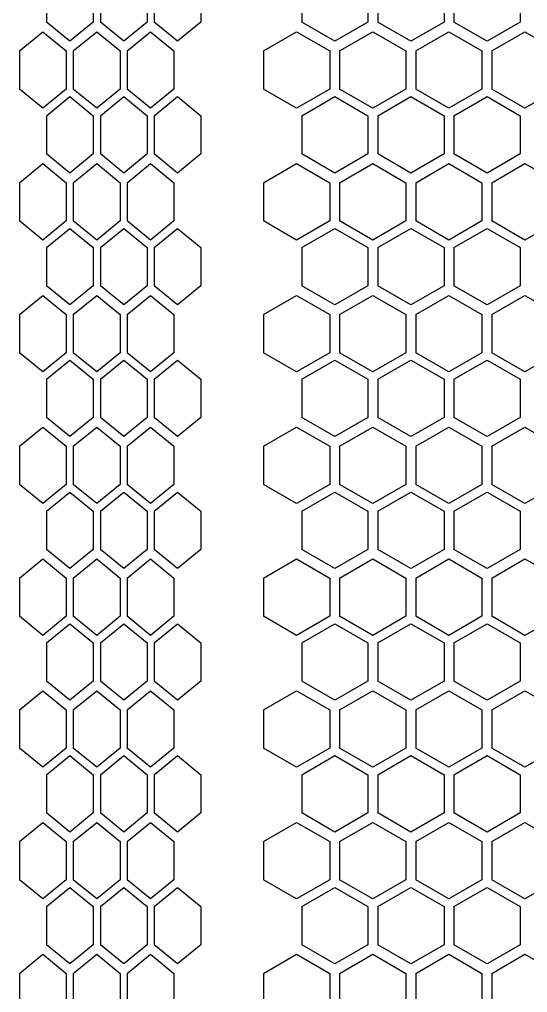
# Model space of a CAD drawing. Header units: millimetres. Extents: x 55614 to 110757, y -66981 to -47484.
# Drawn here: x 64541.9 to 64603.4, y -54746.7 to -54629 of the extents above; entities that cross this region are included whole.
import ezdxf

# ---------------------------------------------------------------- set-up
doc = ezdxf.new("R2010")
doc.units = ezdxf.units.MM
doc.layers.add('4215-0412-2_0', color=7, linetype='Continuous')
doc.layers.add('THICK', color=7, linetype='Continuous', lineweight=0)

# ---------------------------------------------------------------- blocks, each defined once
blk = doc.blocks.new('2-1725')
at = {"layer": '4215-0412-2_0', "color": 7, "linetype": 'Continuous'}
for p, q in [((-16541.55, -71704.5), (-16541.55, -71709.12)), ((-16535.89, -71704.5), (-16535.89, -71709.12)), ((-16535.04, -71704.5), (-16535.04, -71709.12)), ((-16529.39, -71704.5), (-16529.39, -71709.12)), ((-16528.54, -71704.5), (-16528.54, -71709.12)), ((-16522.88, -71704.5), (-16522.88, -71709.12)), ((-16510.7, -71704.5), (-16510.7, -71709.12)), ((-16502.7, -71704.5), (-16502.7, -71709.12)), ((-16501.5, -71704.5), (-16501.5, -71709.12)), ((-16493.5, -71704.5), (-16493.5, -71709.12)), ((-16492.3, -71704.5), (-16492.3, -71709.12)), ((-16484.3, -71704.5), (-16484.3, -71709.12)), ((-16538.72, -71711.43), (-16541.55, -71709.12)), ((-16535.89, -71709.12), (-16538.72, -71711.43)), ((-16532.22, -71711.43), (-16535.04, -71709.12)), ((-16529.39, -71709.12), (-16532.22, -71711.43)), ((-16525.71, -71711.43), (-16528.54, -71709.12)), ((-16522.88, -71709.12), (-16525.71, -71711.43)), ((-16506.7, -71711.43), (-16510.7, -71709.12)), ((-16502.7, -71709.12), (-16506.7, -71711.43)), ((-16497.5, -71711.43), (-16501.5, -71709.12)), ((-16493.5, -71709.12), (-16497.5, -71711.43)), ((-16488.3, -71711.43), (-16492.3, -71709.12)), ((-16484.3, -71709.12), (-16488.3, -71711.43)), ((-16544.82, -71712.59), (-16541.99, -71710.28)), ((-16541.99, -71710.28), (-16539.16, -71712.59)), ((-16538.31, -71712.59), (-16535.48, -71710.28)), ((-16535.48, -71710.28), (-16532.65, -71712.59)), ((-16531.81, -71712.59), (-16528.98, -71710.28)), ((-16528.98, -71710.28), (-16526.15, -71712.59)), ((-16515.32, -71712.59), (-16511.32, -71710.28)), ((-16511.32, -71710.28), (-16507.31, -71712.59)), ((-16506.12, -71712.59), (-16502.12, -71710.28)), ((-16502.12, -71710.28), (-16498.11, -71712.59)), ((-16496.92, -71712.59), (-16492.92, -71710.28)), ((-16492.92, -71710.28), (-16488.91, -71712.59)), ((-16487.72, -71712.59), (-16483.72, -71710.28)), ((-16483.72, -71710.28), (-16479.71, -71712.59)), ((-16544.82, -71712.59), (-16544.82, -71717.21)), ((-16539.16, -71712.59), (-16539.16, -71717.21)), ((-16538.31, -71712.59), (-16538.31, -71717.21)), ((-16532.65, -71712.59), (-16532.65, -71717.21)), ((-16531.81, -71712.59), (-16531.81, -71717.21)), ((-16526.15, -71712.59), (-16526.15, -71717.21)), ((-16515.32, -71712.59), (-16515.32, -71717.21)), ((-16507.31, -71712.59), (-16507.31, -71717.21)), ((-16506.12, -71712.59), (-16506.12, -71717.21)), ((-16498.11, -71712.59), (-16498.11, -71717.21)), ((-16496.92, -71712.59), (-16496.92, -71717.21)), ((-16488.91, -71712.59), (-16488.91, -71717.21)), ((-16487.72, -71712.59), (-16487.72, -71717.21)), ((-16541.99, -71719.52), (-16544.82, -71717.21)), ((-16539.16, -71717.21), (-16541.99, -71719.52)), ((-16535.48, -71719.52), (-16538.31, -71717.21)), ((-16532.65, -71717.21), (-16535.48, -71719.52)), ((-16528.98, -71719.52), (-16531.81, -71717.21)), ((-16526.15, -71717.21), (-16528.98, -71719.52)), ((-16511.32, -71719.52), (-16515.32, -71717.21)), ((-16507.31, -71717.21), (-16511.32, -71719.52)), ((-16502.12, -71719.52), (-16506.12, -71717.21)), ((-16498.11, -71717.21), (-16502.12, -71719.52)), ((-16492.92, -71719.52), (-16496.92, -71717.21)), ((-16488.91, -71717.21), (-16492.92, -71719.52)), ((-16483.72, -71719.52), (-16487.72, -71717.21)), ((-16479.71, -71717.21), (-16483.72, -71719.52)), ((-16541.55, -71720.43), (-16538.72, -71718.12)), ((-16538.72, -71718.12), (-16535.89, -71720.43)), ((-16535.04, -71720.43), (-16532.22, -71718.12)), ((-16532.22, -71718.12), (-16529.39, -71720.43)), ((-16528.54, -71720.43), (-16525.71, -71718.12)), ((-16525.71, -71718.12), (-16522.88, -71720.43)), ((-16510.7, -71720.43), (-16506.7, -71718.12)), ((-16506.7, -71718.12), (-16502.7, -71720.43)), ((-16501.5, -71720.43), (-16497.5, -71718.12)), ((-16497.5, -71718.12), (-16493.5, -71720.43)), ((-16492.3, -71720.43), (-16488.3, -71718.12)), ((-16488.3, -71718.12), (-16484.3, -71720.43)), ((-16541.55, -71720.43), (-16541.55, -71725.05)), ((-16535.89, -71720.43), (-16535.89, -71725.05)), ((-16535.04, -71720.43), (-16535.04, -71725.05)), ((-16529.39, -71720.43), (-16529.39, -71725.05)), ((-16528.54, -71720.43), (-16528.54, -71725.05)), ((-16522.88, -71720.43), (-16522.88, -71725.05)), ((-16510.7, -71720.43), (-16510.7, -71725.05)), ((-16502.7, -71720.43), (-16502.7, -71725.05)), ((-16501.5, -71720.43), (-16501.5, -71725.05)), ((-16493.5, -71720.43), (-16493.5, -71725.05)), ((-16492.3, -71720.43), (-16492.3, -71725.05)), ((-16484.3, -71720.43), (-16484.3, -71725.05)), ((-16538.72, -71727.36), (-16541.55, -71725.05)), ((-16535.89, -71725.05), (-16538.72, -71727.36)), ((-16532.22, -71727.36), (-16535.04, -71725.05)), ((-16529.39, -71725.05), (-16532.22, -71727.36)), ((-16525.71, -71727.36), (-16528.54, -71725.05)), ((-16522.88, -71725.05), (-16525.71, -71727.36)), ((-16506.7, -71727.36), (-16510.7, -71725.05)), ((-16502.7, -71725.05), (-16506.7, -71727.36)), ((-16497.5, -71727.36), (-16501.5, -71725.05)), ((-16493.5, -71725.05), (-16497.5, -71727.36)), ((-16488.3, -71727.36), (-16492.3, -71725.05)), ((-16484.3, -71725.05), (-16488.3, -71727.36)), ((-16544.82, -71728.52), (-16541.99, -71726.21)), ((-16541.99, -71726.21), (-16539.16, -71728.52)), ((-16538.31, -71728.52), (-16535.48, -71726.21)), ((-16535.48, -71726.21), (-16532.65, -71728.52)), ((-16531.81, -71728.52), (-16528.98, -71726.21)), ((-16528.98, -71726.21), (-16526.15, -71728.52)), ((-16515.32, -71728.52), (-16511.32, -71726.21)), ((-16511.32, -71726.21), (-16507.31, -71728.52)), ((-16506.12, -71728.52), (-16502.12, -71726.21)), ((-16502.12, -71726.21), (-16498.11, -71728.52)), ((-16496.92, -71728.52), (-16492.92, -71726.21)), ((-16492.92, -71726.21), (-16488.91, -71728.52)), ((-16487.72, -71728.52), (-16483.72, -71726.21)), ((-16483.72, -71726.21), (-16479.71, -71728.52)), ((-16544.82, -71728.52), (-16544.82, -71733.14)), ((-16539.16, -71728.52), (-16539.16, -71733.14)), ((-16538.31, -71728.52), (-16538.31, -71733.14)), ((-16532.65, -71728.52), (-16532.65, -71733.14)), ((-16531.81, -71728.52), (-16531.81, -71733.14)), ((-16526.15, -71728.52), (-16526.15, -71733.14)), ((-16515.32, -71728.52), (-16515.32, -71733.14)), ((-16507.31, -71728.52), (-16507.31, -71733.14)), ((-16506.12, -71728.52), (-16506.12, -71733.14)), ((-16498.11, -71728.52), (-16498.11, -71733.14)), ((-16496.92, -71728.52), (-16496.92, -71733.14)), ((-16488.91, -71728.52), (-16488.91, -71733.14)), ((-16487.72, -71728.52), (-16487.72, -71733.14)), ((-16541.99, -71735.45), (-16544.82, -71733.14)), ((-16539.16, -71733.14), (-16541.99, -71735.45)), ((-16541.55, -71736.36), (-16538.72, -71734.05)), ((-16538.72, -71734.05), (-16535.89, -71736.36)), ((-16535.48, -71735.45), (-16538.31, -71733.14)), ((-16532.65, -71733.14), (-16535.48, -71735.45)), ((-16535.04, -71736.36), (-16532.22, -71734.05)), ((-16532.22, -71734.05), (-16529.39, -71736.36)), ((-16528.98, -71735.45), (-16531.81, -71733.14)), ((-16526.15, -71733.14), (-16528.98, -71735.45)), ((-16528.54, -71736.36), (-16525.71, -71734.05)), ((-16525.71, -71734.05), (-16522.88, -71736.36)), ((-16511.32, -71735.45), (-16515.32, -71733.14)), ((-16507.31, -71733.14), (-16511.32, -71735.45)), ((-16510.7, -71736.36), (-16506.7, -71734.05)), ((-16506.7, -71734.05), (-16502.7, -71736.36)), ((-16502.12, -71735.45), (-16506.12, -71733.14)), ((-16498.11, -71733.14), (-16502.12, -71735.45)), ((-16501.5, -71736.36), (-16497.5, -71734.05)), ((-16497.5, -71734.05), (-16493.5, -71736.36)), ((-16492.92, -71735.45), (-16496.92, -71733.14)), ((-16488.91, -71733.14), (-16492.92, -71735.45)), ((-16492.3, -71736.36), (-16488.3, -71734.05)), ((-16488.3, -71734.05), (-16484.3, -71736.36)), ((-16483.72, -71735.45), (-16487.72, -71733.14)), ((-16479.71, -71733.14), (-16483.72, -71735.45)), ((-16541.55, -71736.36), (-16541.55, -71740.98)), ((-16535.89, -71736.36), (-16535.89, -71740.98)), ((-16535.04, -71736.36), (-16535.04, -71740.98)), ((-16529.39, -71736.36), (-16529.39, -71740.98)), ((-16528.54, -71736.36), (-16528.54, -71740.98)), ((-16522.88, -71736.36), (-16522.88, -71740.98)), ((-16510.7, -71736.36), (-16510.7, -71740.98)), ((-16502.7, -71736.36), (-16502.7, -71740.98)), ((-16501.5, -71736.36), (-16501.5, -71740.98)), ((-16493.5, -71736.36), (-16493.5, -71740.98)), ((-16492.3, -71736.36), (-16492.3, -71740.98)), ((-16484.3, -71736.36), (-16484.3, -71740.98)), ((-16538.72, -71743.29), (-16541.55, -71740.98)), ((-16535.89, -71740.98), (-16538.72, -71743.29)), ((-16532.22, -71743.29), (-16535.04, -71740.98)), ((-16529.39, -71740.98), (-16532.22, -71743.29)), ((-16525.71, -71743.29), (-16528.54, -71740.98)), ((-16522.88, -71740.98), (-16525.71, -71743.29)), ((-16506.7, -71743.29), (-16510.7, -71740.98)), ((-16502.7, -71740.98), (-16506.7, -71743.29)), ((-16497.5, -71743.29), (-16501.5, -71740.98)), ((-16493.5, -71740.98), (-16497.5, -71743.29)), ((-16488.3, -71743.29), (-16492.3, -71740.98)), ((-16484.3, -71740.98), (-16488.3, -71743.29)), ((-16544.82, -71744.45), (-16541.99, -71742.14)), ((-16541.99, -71742.14), (-16539.16, -71744.45)), ((-16538.31, -71744.45), (-16535.48, -71742.14)), ((-16535.48, -71742.14), (-16532.65, -71744.45)), ((-16531.81, -71744.45), (-16528.98, -71742.14)), ((-16528.98, -71742.14), (-16526.15, -71744.45)), ((-16515.32, -71744.45), (-16511.32, -71742.14)), ((-16511.32, -71742.14), (-16507.31, -71744.45)), ((-16506.12, -71744.45), (-16502.12, -71742.14)), ((-16502.12, -71742.14), (-16498.11, -71744.45)), ((-16496.92, -71744.45), (-16492.92, -71742.14)), ((-16492.92, -71742.14), (-16488.91, -71744.45)), ((-16487.72, -71744.45), (-16483.72, -71742.14)), ((-16483.72, -71742.14), (-16479.71, -71744.45)), ((-16544.82, -71744.45), (-16544.82, -71749.07)), ((-16539.16, -71744.45), (-16539.16, -71749.07)), ((-16538.31, -71744.45), (-16538.31, -71749.07)), ((-16532.65, -71744.45), (-16532.65, -71749.07)), ((-16531.81, -71744.45), (-16531.81, -71749.07)), ((-16526.15, -71744.45), (-16526.15, -71749.07)), ((-16515.32, -71744.45), (-16515.32, -71749.07)), ((-16507.31, -71744.45), (-16507.31, -71749.07)), ((-16506.12, -71744.45), (-16506.12, -71749.07)), ((-16498.11, -71744.45), (-16498.11, -71749.07)), ((-16496.92, -71744.45), (-16496.92, -71749.07)), ((-16488.91, -71744.45), (-16488.91, -71749.07)), ((-16487.72, -71744.45), (-16487.72, -71749.07)), ((-16541.99, -71751.38), (-16544.82, -71749.07)), ((-16539.16, -71749.07), (-16541.99, -71751.38)), ((-16535.48, -71751.38), (-16538.31, -71749.07)), ((-16532.65, -71749.07), (-16535.48, -71751.38)), ((-16528.98, -71751.38), (-16531.81, -71749.07)), ((-16526.15, -71749.07), (-16528.98, -71751.38)), ((-16511.32, -71751.38), (-16515.32, -71749.07)), ((-16507.31, -71749.07), (-16511.32, -71751.38)), ((-16502.12, -71751.38), (-16506.12, -71749.07)), ((-16498.11, -71749.07), (-16502.12, -71751.38)), ((-16492.92, -71751.38), (-16496.92, -71749.07)), ((-16488.91, -71749.07), (-16492.92, -71751.38)), ((-16483.72, -71751.38), (-16487.72, -71749.07)), ((-16479.71, -71749.07), (-16483.72, -71751.38)), ((-16541.55, -71752.29), (-16538.72, -71749.98)), ((-16538.72, -71749.98), (-16535.89, -71752.29)), ((-16535.04, -71752.29), (-16532.22, -71749.98)), ((-16532.22, -71749.98), (-16529.39, -71752.29)), ((-16528.54, -71752.29), (-16525.71, -71749.98)), ((-16525.71, -71749.98), (-16522.88, -71752.29)), ((-16510.7, -71752.29), (-16506.7, -71749.98)), ((-16506.7, -71749.98), (-16502.7, -71752.29)), ((-16501.5, -71752.29), (-16497.5, -71749.98)), ((-16497.5, -71749.98), (-16493.5, -71752.29)), ((-16492.3, -71752.29), (-16488.3, -71749.98)), ((-16488.3, -71749.98), (-16484.3, -71752.29)), ((-16541.55, -71752.29), (-16541.55, -71756.91)), ((-16535.89, -71752.29), (-16535.89, -71756.91)), ((-16535.04, -71752.29), (-16535.04, -71756.91)), ((-16529.39, -71752.29), (-16529.39, -71756.91)), ((-16528.54, -71752.29), (-16528.54, -71756.91)), ((-16522.88, -71752.29), (-16522.88, -71756.91)), ((-16510.7, -71752.29), (-16510.7, -71756.91)), ((-16502.7, -71752.29), (-16502.7, -71756.91)), ((-16501.5, -71752.29), (-16501.5, -71756.91)), ((-16493.5, -71752.29), (-16493.5, -71756.91)), ((-16492.3, -71752.29), (-16492.3, -71756.91)), ((-16484.3, -71752.29), (-16484.3, -71756.91)), ((-16538.72, -71759.22), (-16541.55, -71756.91)), ((-16535.89, -71756.91), (-16538.72, -71759.22)), ((-16532.22, -71759.22), (-16535.04, -71756.91)), ((-16529.39, -71756.91), (-16532.22, -71759.22)), ((-16525.71, -71759.22), (-16528.54, -71756.91)), ((-16522.88, -71756.91), (-16525.71, -71759.22)), ((-16506.7, -71759.22), (-16510.7, -71756.91)), ((-16502.7, -71756.91), (-16506.7, -71759.22)), ((-16497.5, -71759.22), (-16501.5, -71756.91)), ((-16493.5, -71756.91), (-16497.5, -71759.22)), ((-16488.3, -71759.22), (-16492.3, -71756.91)), ((-16484.3, -71756.91), (-16488.3, -71759.22)), ((-16544.82, -71760.38), (-16541.99, -71758.07)), ((-16541.99, -71758.07), (-16539.16, -71760.38)), ((-16538.31, -71760.38), (-16535.48, -71758.07)), ((-16535.48, -71758.07), (-16532.65, -71760.38)), ((-16531.81, -71760.38), (-16528.98, -71758.07)), ((-16528.98, -71758.07), (-16526.15, -71760.38)), ((-16515.32, -71760.38), (-16511.32, -71758.07)), ((-16511.32, -71758.07), (-16507.31, -71760.38)), ((-16506.12, -71760.38), (-16502.12, -71758.07)), ((-16502.12, -71758.07), (-16498.11, -71760.38)), ((-16496.92, -71760.38), (-16492.92, -71758.07)), ((-16492.92, -71758.07), (-16488.91, -71760.38)), ((-16487.72, -71760.38), (-16483.72, -71758.07)), ((-16483.72, -71758.07), (-16479.71, -71760.38)), ((-16544.82, -71760.38), (-16544.82, -71765)), ((-16539.16, -71760.38), (-16539.16, -71765)), ((-16538.31, -71760.38), (-16538.31, -71765)), ((-16532.65, -71760.38), (-16532.65, -71765)), ((-16531.81, -71760.38), (-16531.81, -71765)), ((-16526.15, -71760.38), (-16526.15, -71765)), ((-16515.32, -71760.38), (-16515.32, -71765)), ((-16507.31, -71760.38), (-16507.31, -71765)), ((-16506.12, -71760.38), (-16506.12, -71765)), ((-16498.11, -71760.38), (-16498.11, -71765)), ((-16496.92, -71760.38), (-16496.92, -71765)), ((-16488.91, -71760.38), (-16488.91, -71765)), ((-16487.72, -71760.38), (-16487.72, -71765)), ((-16541.99, -71767.31), (-16544.82, -71765)), ((-16539.16, -71765), (-16541.99, -71767.31)), ((-16541.55, -71768.22), (-16538.72, -71765.91)), ((-16538.72, -71765.91), (-16535.89, -71768.22)), ((-16535.48, -71767.31), (-16538.31, -71765)), ((-16532.65, -71765), (-16535.48, -71767.31)), ((-16535.04, -71768.22), (-16532.22, -71765.91)), ((-16532.22, -71765.91), (-16529.39, -71768.22)), ((-16528.98, -71767.31), (-16531.81, -71765)), ((-16526.15, -71765), (-16528.98, -71767.31)), ((-16528.54, -71768.22), (-16525.71, -71765.91)), ((-16525.71, -71765.91), (-16522.88, -71768.22)), ((-16511.32, -71767.31), (-16515.32, -71765)), ((-16507.31, -71765), (-16511.32, -71767.31)), ((-16510.7, -71768.22), (-16506.7, -71765.91)), ((-16506.7, -71765.91), (-16502.7, -71768.22)), ((-16502.12, -71767.31), (-16506.12, -71765)), ((-16498.11, -71765), (-16502.12, -71767.31)), ((-16501.5, -71768.22), (-16497.5, -71765.91)), ((-16497.5, -71765.91), (-16493.5, -71768.22)), ((-16492.92, -71767.31), (-16496.92, -71765)), ((-16488.91, -71765), (-16492.92, -71767.31)), ((-16492.3, -71768.22), (-16488.3, -71765.91)), ((-16488.3, -71765.91), (-16484.3, -71768.22)), ((-16483.72, -71767.31), (-16487.72, -71765)), ((-16479.71, -71765), (-16483.72, -71767.31)), ((-16541.55, -71768.22), (-16541.55, -71772.84)), ((-16535.89, -71768.22), (-16535.89, -71772.84)), ((-16535.04, -71768.22), (-16535.04, -71772.84)), ((-16529.39, -71768.22), (-16529.39, -71772.84)), ((-16528.54, -71768.22), (-16528.54, -71772.84)), ((-16522.88, -71768.22), (-16522.88, -71772.84)), ((-16510.7, -71768.22), (-16510.7, -71772.84)), ((-16502.7, -71768.22), (-16502.7, -71772.84)), ((-16501.5, -71768.22), (-16501.5, -71772.84)), ((-16493.5, -71768.22), (-16493.5, -71772.84)), ((-16492.3, -71768.22), (-16492.3, -71772.84)), ((-16484.3, -71768.22), (-16484.3, -71772.84)), ((-16538.72, -71775.15), (-16541.55, -71772.84)), ((-16535.89, -71772.84), (-16538.72, -71775.15)), ((-16532.22, -71775.15), (-16535.04, -71772.84)), ((-16529.39, -71772.84), (-16532.22, -71775.15)), ((-16525.71, -71775.15), (-16528.54, -71772.84)), ((-16522.88, -71772.84), (-16525.71, -71775.15)), ((-16506.7, -71775.15), (-16510.7, -71772.84)), ((-16502.7, -71772.84), (-16506.7, -71775.15)), ((-16497.5, -71775.15), (-16501.5, -71772.84)), ((-16493.5, -71772.84), (-16497.5, -71775.15)), ((-16488.3, -71775.15), (-16492.3, -71772.84)), ((-16484.3, -71772.84), (-16488.3, -71775.15)), ((-16544.82, -71776.31), (-16541.99, -71774)), ((-16541.99, -71774), (-16539.16, -71776.31)), ((-16538.31, -71776.31), (-16535.48, -71774)), ((-16535.48, -71774), (-16532.65, -71776.31)), ((-16531.81, -71776.31), (-16528.98, -71774)), ((-16528.98, -71774), (-16526.15, -71776.31)), ((-16515.32, -71776.31), (-16511.32, -71774)), ((-16511.32, -71774), (-16507.31, -71776.31)), ((-16506.12, -71776.31), (-16502.12, -71774)), ((-16502.12, -71774), (-16498.11, -71776.31)), ((-16496.92, -71776.31), (-16492.92, -71774)), ((-16492.92, -71774), (-16488.91, -71776.31)), ((-16487.72, -71776.31), (-16483.72, -71774)), ((-16483.72, -71774), (-16479.71, -71776.31)), ((-16544.82, -71776.31), (-16544.82, -71780.93)), ((-16539.16, -71776.31), (-16539.16, -71780.93)), ((-16538.31, -71776.31), (-16538.31, -71780.93)), ((-16532.65, -71776.31), (-16532.65, -71780.93)), ((-16531.81, -71776.31), (-16531.81, -71780.93)), ((-16526.15, -71776.31), (-16526.15, -71780.93)), ((-16515.32, -71776.31), (-16515.32, -71780.93)), ((-16507.31, -71776.31), (-16507.31, -71780.93)), ((-16506.12, -71776.31), (-16506.12, -71780.93)), ((-16498.11, -71776.31), (-16498.11, -71780.93)), ((-16496.92, -71776.31), (-16496.92, -71780.93)), ((-16488.91, -71776.31), (-16488.91, -71780.93)), ((-16487.72, -71776.31), (-16487.72, -71780.93)), ((-16541.99, -71783.24), (-16544.82, -71780.93)), ((-16539.16, -71780.93), (-16541.99, -71783.24)), ((-16535.48, -71783.24), (-16538.31, -71780.93)), ((-16532.65, -71780.93), (-16535.48, -71783.24)), ((-16528.98, -71783.24), (-16531.81, -71780.93)), ((-16526.15, -71780.93), (-16528.98, -71783.24)), ((-16511.32, -71783.24), (-16515.32, -71780.93)), ((-16507.31, -71780.93), (-16511.32, -71783.24)), ((-16502.12, -71783.24), (-16506.12, -71780.93)), ((-16498.11, -71780.93), (-16502.12, -71783.24)), ((-16492.92, -71783.24), (-16496.92, -71780.93)), ((-16488.91, -71780.93), (-16492.92, -71783.24)), ((-16483.72, -71783.24), (-16487.72, -71780.93)), ((-16479.71, -71780.93), (-16483.72, -71783.24)), ((-16541.55, -71784.15), (-16538.72, -71781.84)), ((-16538.72, -71781.84), (-16535.89, -71784.15)), ((-16535.04, -71784.15), (-16532.22, -71781.84)), ((-16532.22, -71781.84), (-16529.39, -71784.15)), ((-16528.54, -71784.15), (-16525.71, -71781.84)), ((-16525.71, -71781.84), (-16522.88, -71784.15)), ((-16510.7, -71784.15), (-16506.7, -71781.84)), ((-16506.7, -71781.84), (-16502.7, -71784.15)), ((-16501.5, -71784.15), (-16497.5, -71781.84)), ((-16497.5, -71781.84), (-16493.5, -71784.15)), ((-16492.3, -71784.15), (-16488.3, -71781.84)), ((-16488.3, -71781.84), (-16484.3, -71784.15)), ((-16541.55, -71784.15), (-16541.55, -71788.77)), ((-16535.89, -71784.15), (-16535.89, -71788.77)), ((-16535.04, -71784.15), (-16535.04, -71788.77)), ((-16529.39, -71784.15), (-16529.39, -71788.77)), ((-16528.54, -71784.15), (-16528.54, -71788.77)), ((-16522.88, -71784.15), (-16522.88, -71788.77)), ((-16510.7, -71784.15), (-16510.7, -71788.77)), ((-16502.7, -71784.15), (-16502.7, -71788.77)), ((-16501.5, -71784.15), (-16501.5, -71788.77)), ((-16493.5, -71784.15), (-16493.5, -71788.77)), ((-16492.3, -71784.15), (-16492.3, -71788.77)), ((-16484.3, -71784.15), (-16484.3, -71788.77)), ((-16538.72, -71791.08), (-16541.55, -71788.77)), ((-16535.89, -71788.77), (-16538.72, -71791.08)), ((-16532.22, -71791.08), (-16535.04, -71788.77)), ((-16529.39, -71788.77), (-16532.22, -71791.08)), ((-16525.71, -71791.08), (-16528.54, -71788.77)), ((-16522.88, -71788.77), (-16525.71, -71791.08)), ((-16506.7, -71791.08), (-16510.7, -71788.77)), ((-16502.7, -71788.77), (-16506.7, -71791.08)), ((-16497.5, -71791.08), (-16501.5, -71788.77)), ((-16493.5, -71788.77), (-16497.5, -71791.08)), ((-16488.3, -71791.08), (-16492.3, -71788.77)), ((-16484.3, -71788.77), (-16488.3, -71791.08)), ((-16544.82, -71792.24), (-16541.99, -71789.93)), ((-16541.99, -71789.93), (-16539.16, -71792.24)), ((-16538.31, -71792.24), (-16535.48, -71789.93)), ((-16535.48, -71789.93), (-16532.65, -71792.24)), ((-16531.81, -71792.24), (-16528.98, -71789.93)), ((-16528.98, -71789.93), (-16526.15, -71792.24)), ((-16515.32, -71792.24), (-16511.32, -71789.93)), ((-16511.32, -71789.93), (-16507.31, -71792.24)), ((-16506.12, -71792.24), (-16502.12, -71789.93)), ((-16502.12, -71789.93), (-16498.11, -71792.24)), ((-16496.92, -71792.24), (-16492.92, -71789.93)), ((-16492.92, -71789.93), (-16488.91, -71792.24)), ((-16487.72, -71792.24), (-16483.72, -71789.93)), ((-16483.72, -71789.93), (-16479.71, -71792.24)), ((-16544.82, -71792.24), (-16544.82, -71796.86)), ((-16539.16, -71792.24), (-16539.16, -71796.86)), ((-16538.31, -71792.24), (-16538.31, -71796.86)), ((-16532.65, -71792.24), (-16532.65, -71796.86)), ((-16531.81, -71792.24), (-16531.81, -71796.86)), ((-16526.15, -71792.24), (-16526.15, -71796.86)), ((-16515.32, -71792.24), (-16515.32, -71796.86)), ((-16507.31, -71792.24), (-16507.31, -71796.86)), ((-16506.12, -71792.24), (-16506.12, -71796.86)), ((-16498.11, -71792.24), (-16498.11, -71796.86)), ((-16496.92, -71792.24), (-16496.92, -71796.86)), ((-16488.91, -71792.24), (-16488.91, -71796.86)), ((-16487.72, -71792.24), (-16487.72, -71796.86)), ((-16541.99, -71799.17), (-16544.82, -71796.86)), ((-16539.16, -71796.86), (-16541.99, -71799.17)), ((-16535.48, -71799.17), (-16538.31, -71796.86)), ((-16532.65, -71796.86), (-16535.48, -71799.17)), ((-16528.98, -71799.17), (-16531.81, -71796.86)), ((-16526.15, -71796.86), (-16528.98, -71799.17)), ((-16511.32, -71799.17), (-16515.32, -71796.86)), ((-16507.31, -71796.86), (-16511.32, -71799.17)), ((-16502.12, -71799.17), (-16506.12, -71796.86)), ((-16498.11, -71796.86), (-16502.12, -71799.17)), ((-16492.92, -71799.17), (-16496.92, -71796.86)), ((-16488.91, -71796.86), (-16492.92, -71799.17)), ((-16483.72, -71799.17), (-16487.72, -71796.86)), ((-16479.71, -71796.86), (-16483.72, -71799.17)), ((-16541.55, -71800.08), (-16538.72, -71797.77)), ((-16538.72, -71797.77), (-16535.89, -71800.08)), ((-16535.04, -71800.08), (-16532.22, -71797.77)), ((-16532.22, -71797.77), (-16529.39, -71800.08)), ((-16528.54, -71800.08), (-16525.71, -71797.77)), ((-16525.71, -71797.77), (-16522.88, -71800.08)), ((-16510.7, -71800.08), (-16506.7, -71797.77)), ((-16506.7, -71797.77), (-16502.7, -71800.08)), ((-16501.5, -71800.08), (-16497.5, -71797.77)), ((-16497.5, -71797.77), (-16493.5, -71800.08)), ((-16492.3, -71800.08), (-16488.3, -71797.77)), ((-16488.3, -71797.77), (-16484.3, -71800.08)), ((-16541.55, -71800.08), (-16541.55, -71804.7)), ((-16535.89, -71800.08), (-16535.89, -71804.7)), ((-16535.04, -71800.08), (-16535.04, -71804.7)), ((-16529.39, -71800.08), (-16529.39, -71804.7)), ((-16528.54, -71800.08), (-16528.54, -71804.7)), ((-16522.88, -71800.08), (-16522.88, -71804.7)), ((-16510.7, -71800.08), (-16510.7, -71804.7)), ((-16502.7, -71800.08), (-16502.7, -71804.7)), ((-16501.5, -71800.08), (-16501.5, -71804.7)), ((-16493.5, -71800.08), (-16493.5, -71804.7)), ((-16492.3, -71800.08), (-16492.3, -71804.7)), ((-16484.3, -71800.08), (-16484.3, -71804.7)), ((-16538.72, -71807.01), (-16541.55, -71804.7)), ((-16535.89, -71804.7), (-16538.72, -71807.01)), ((-16532.22, -71807.01), (-16535.04, -71804.7)), ((-16529.39, -71804.7), (-16532.22, -71807.01)), ((-16525.71, -71807.01), (-16528.54, -71804.7)), ((-16522.88, -71804.7), (-16525.71, -71807.01)), ((-16506.7, -71807.01), (-16510.7, -71804.7)), ((-16502.7, -71804.7), (-16506.7, -71807.01)), ((-16497.5, -71807.01), (-16501.5, -71804.7)), ((-16493.5, -71804.7), (-16497.5, -71807.01)), ((-16488.3, -71807.01), (-16492.3, -71804.7)), ((-16484.3, -71804.7), (-16488.3, -71807.01)), ((-16544.82, -71808.17), (-16541.99, -71805.86)), ((-16541.99, -71805.86), (-16539.16, -71808.17)), ((-16538.31, -71808.17), (-16535.48, -71805.86)), ((-16535.48, -71805.86), (-16532.65, -71808.17)), ((-16531.81, -71808.17), (-16528.98, -71805.86)), ((-16528.98, -71805.86), (-16526.15, -71808.17)), ((-16515.32, -71808.17), (-16511.32, -71805.86)), ((-16511.32, -71805.86), (-16507.31, -71808.17)), ((-16506.12, -71808.17), (-16502.12, -71805.86)), ((-16502.12, -71805.86), (-16498.11, -71808.17)), ((-16496.92, -71808.17), (-16492.92, -71805.86)), ((-16492.92, -71805.86), (-16488.91, -71808.17)), ((-16487.72, -71808.17), (-16483.72, -71805.86)), ((-16483.72, -71805.86), (-16479.71, -71808.17)), ((-16544.82, -71808.17), (-16544.82, -71812.79)), ((-16539.16, -71808.17), (-16539.16, -71812.79)), ((-16538.31, -71808.17), (-16538.31, -71812.79)), ((-16532.65, -71808.17), (-16532.65, -71812.79)), ((-16531.81, -71808.17), (-16531.81, -71812.79)), ((-16526.15, -71808.17), (-16526.15, -71812.79)), ((-16515.32, -71808.17), (-16515.32, -71812.79)), ((-16507.31, -71808.17), (-16507.31, -71812.79)), ((-16506.12, -71808.17), (-16506.12, -71812.79)), ((-16498.11, -71808.17), (-16498.11, -71812.79)), ((-16496.92, -71808.17), (-16496.92, -71812.79)), ((-16488.91, -71808.17), (-16488.91, -71812.79)), ((-16487.72, -71808.17), (-16487.72, -71812.79)), ((-16541.99, -71815.1), (-16544.82, -71812.79)), ((-16539.16, -71812.79), (-16541.99, -71815.1)), ((-16535.48, -71815.1), (-16538.31, -71812.79)), ((-16532.65, -71812.79), (-16535.48, -71815.1)), ((-16528.98, -71815.1), (-16531.81, -71812.79)), ((-16526.15, -71812.79), (-16528.98, -71815.1)), ((-16511.32, -71815.1), (-16515.32, -71812.79)), ((-16507.31, -71812.79), (-16511.32, -71815.1)), ((-16502.12, -71815.1), (-16506.12, -71812.79)), ((-16498.11, -71812.79), (-16502.12, -71815.1)), ((-16492.92, -71815.1), (-16496.92, -71812.79)), ((-16488.91, -71812.79), (-16492.92, -71815.1)), ((-16483.72, -71815.1), (-16487.72, -71812.79)), ((-16479.71, -71812.79), (-16483.72, -71815.1)), ((-16541.55, -71816.01), (-16538.72, -71813.7)), ((-16538.72, -71813.7), (-16535.89, -71816.01)), ((-16535.04, -71816.01), (-16532.22, -71813.7)), ((-16532.22, -71813.7), (-16529.39, -71816.01)), ((-16528.54, -71816.01), (-16525.71, -71813.7)), ((-16525.71, -71813.7), (-16522.88, -71816.01)), ((-16510.7, -71816.01), (-16506.7, -71813.7)), ((-16506.7, -71813.7), (-16502.7, -71816.01)), ((-16501.5, -71816.01), (-16497.5, -71813.7)), ((-16497.5, -71813.7), (-16493.5, -71816.01)), ((-16492.3, -71816.01), (-16488.3, -71813.7)), ((-16488.3, -71813.7), (-16484.3, -71816.01)), ((-16541.55, -71816.01), (-16541.55, -71820.63)), ((-16535.89, -71816.01), (-16535.89, -71820.63)), ((-16535.04, -71816.01), (-16535.04, -71820.63)), ((-16529.39, -71816.01), (-16529.39, -71820.63)), ((-16528.54, -71816.01), (-16528.54, -71820.63)), ((-16522.88, -71816.01), (-16522.88, -71820.63)), ((-16510.7, -71816.01), (-16510.7, -71820.63)), ((-16502.7, -71816.01), (-16502.7, -71820.63)), ((-16501.5, -71816.01), (-16501.5, -71820.63)), ((-16493.5, -71816.01), (-16493.5, -71820.63)), ((-16492.3, -71816.01), (-16492.3, -71820.63)), ((-16484.3, -71816.01), (-16484.3, -71820.63)), ((-16538.72, -71822.94), (-16541.55, -71820.63)), ((-16535.89, -71820.63), (-16538.72, -71822.94)), ((-16532.22, -71822.94), (-16535.04, -71820.63)), ((-16529.39, -71820.63), (-16532.22, -71822.94)), ((-16525.71, -71822.94), (-16528.54, -71820.63)), ((-16522.88, -71820.63), (-16525.71, -71822.94)), ((-16506.7, -71822.94), (-16510.7, -71820.63)), ((-16502.7, -71820.63), (-16506.7, -71822.94)), ((-16497.5, -71822.94), (-16501.5, -71820.63)), ((-16493.5, -71820.63), (-16497.5, -71822.94)), ((-16488.3, -71822.94), (-16492.3, -71820.63)), ((-16484.3, -71820.63), (-16488.3, -71822.94)), ((-16544.82, -71824.1), (-16541.99, -71821.79)), ((-16541.99, -71821.79), (-16539.16, -71824.1)), ((-16538.31, -71824.1), (-16535.48, -71821.79)), ((-16535.48, -71821.79), (-16532.65, -71824.1)), ((-16531.81, -71824.1), (-16528.98, -71821.79)), ((-16528.98, -71821.79), (-16526.15, -71824.1)), ((-16515.32, -71824.1), (-16511.32, -71821.79)), ((-16511.32, -71821.79), (-16507.31, -71824.1)), ((-16506.12, -71824.1), (-16502.12, -71821.79)), ((-16502.12, -71821.79), (-16498.11, -71824.1)), ((-16496.92, -71824.1), (-16492.92, -71821.79)), ((-16492.92, -71821.79), (-16488.91, -71824.1)), ((-16487.72, -71824.1), (-16483.72, -71821.79)), ((-16483.72, -71821.79), (-16479.71, -71824.1)), ((-16544.82, -71824.1), (-16544.82, -71828.72)), ((-16539.16, -71824.1), (-16539.16, -71828.72)), ((-16538.31, -71824.1), (-16538.31, -71828.72)), ((-16532.65, -71824.1), (-16532.65, -71828.72)), ((-16531.81, -71824.1), (-16531.81, -71828.72)), ((-16526.15, -71824.1), (-16526.15, -71828.72)), ((-16515.32, -71824.1), (-16515.32, -71828.72)), ((-16507.31, -71824.1), (-16507.31, -71828.72)), ((-16506.12, -71824.1), (-16506.12, -71828.72)), ((-16498.11, -71824.1), (-16498.11, -71828.72)), ((-16496.92, -71824.1), (-16496.92, -71828.72)), ((-16488.91, -71824.1), (-16488.91, -71828.72)), ((-16487.72, -71824.1), (-16487.72, -71828.72))]:
    blk.add_line(p, q, dxfattribs=at)

msp = doc.modelspace()

# ---------------------------------------------------------------- block references
at = {"layer": 'THICK', "lineweight": -3}
msp.add_blockref('2-1725', (81086.76, 17079.761), dxfattribs=at)

doc.saveas('drawing.dxf')
